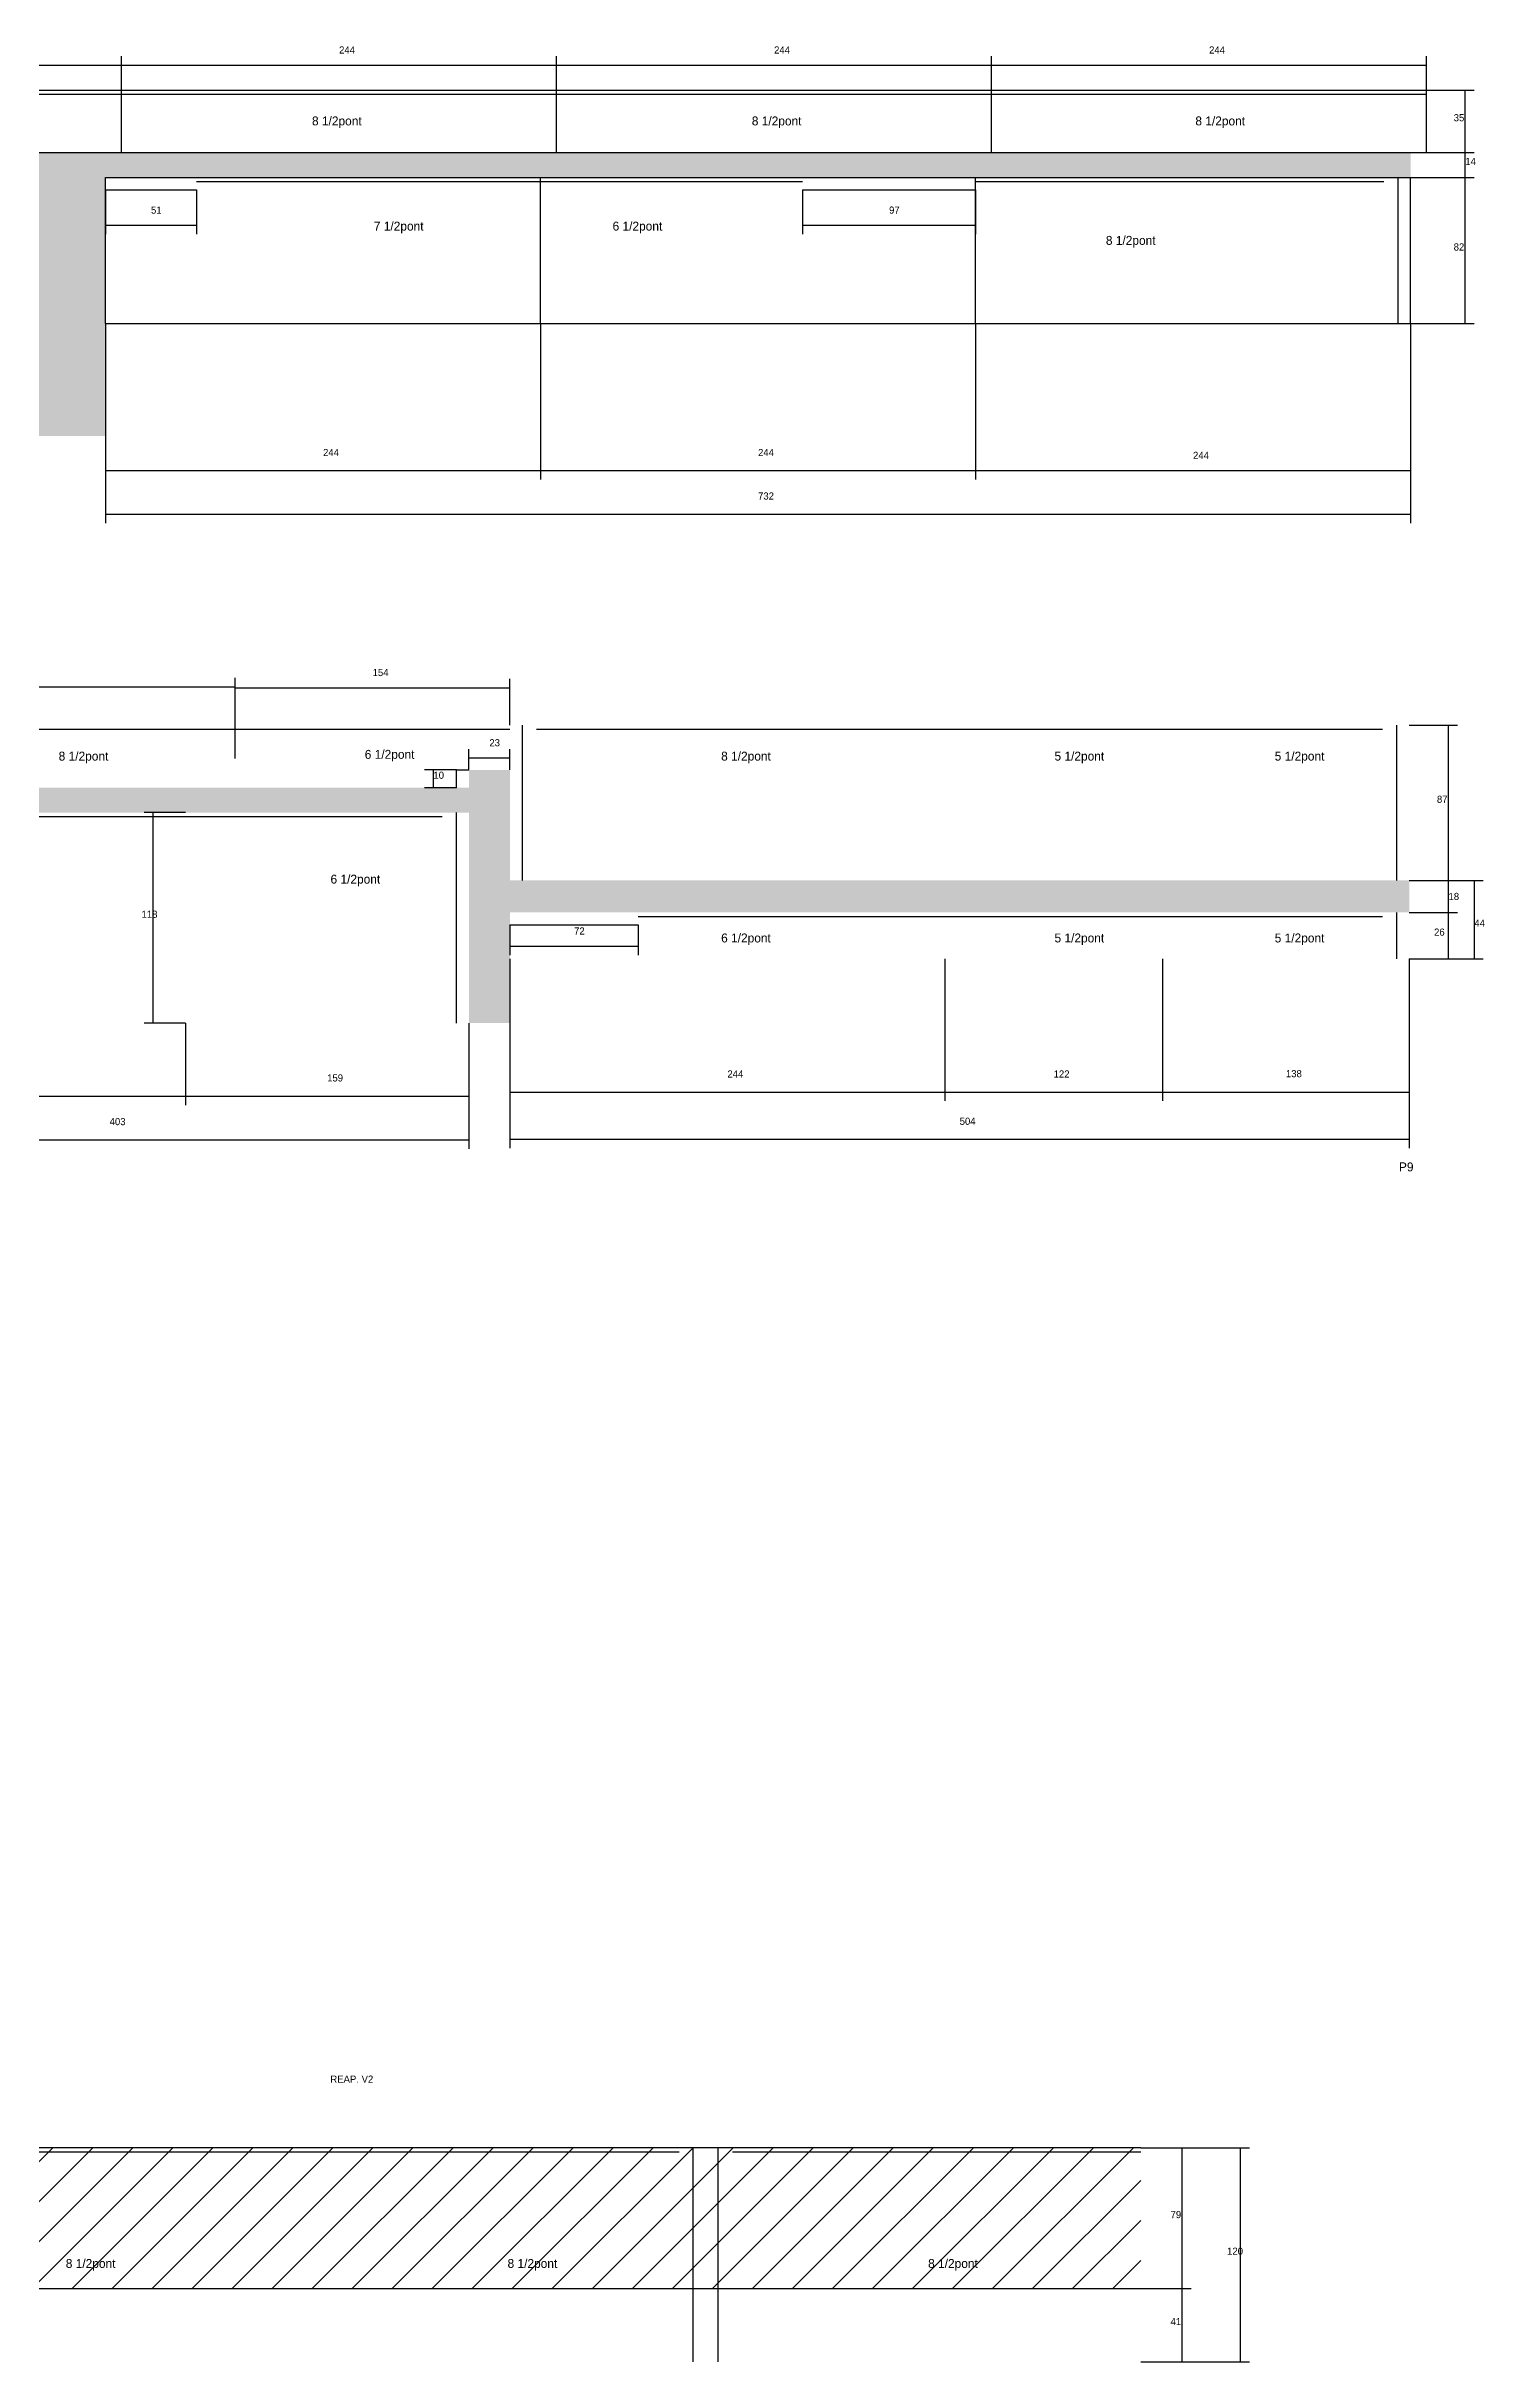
# Model space of a CAD drawing. Header units: metres. Extents: x -10318 to -5422, y 14219 to 15562.
# Drawn here: x -8232 to -7425, y 14260 to 15559 of the extents above; entities that cross this region are included whole.
import ezdxf

# ---------------------------------------------------------------- set-up
doc = ezdxf.new("R2010")
doc.units = ezdxf.units.M
for name, color, linetype in [('COTA', 4, 'Continuous'), ('Hachura', 253, 'Continuous'), ('NOMENCLATURA', 7, 'Continuous'), ('Painéis', 200, 'Continuous'), ('PONTALETE', 2, 'Continuous'), ('SARR_2.2x7', 40, 'Continuous')]:
    doc.layers.add(name, color=color, linetype=linetype)

msp = doc.modelspace()

# ---------------------------------------------------------------- hatches: boundary and pattern name
at = {"layer": 'COTA'}
h = msp.add_hatch(dxfattribs=at)
h.set_pattern_fill('AR-CONC', scale=0.03)
h.paths.add_polyline_path([(-8266.4, 15340), (-8198.4, 15340), (-8198.4, 15403), (-8198.4, 15485), (-7710.4, 15485), (-7466.4, 15485), (-7466.4, 15499), (-7701.4, 15499), (-8189.4, 15499), (-8433.4, 15499), (-8433.4, 15485), (-8266.4, 15485), (-8266.4, 15403)])
h = msp.add_hatch(dxfattribs=at)
h.set_pattern_fill('AR-CONC', scale=0.03)
h.paths.add_polyline_path([(-7971.6, 15152.7), (-7994.6, 15152.7), (-7994.6, 15142.7), (-8369.6, 15142.7), (-8609.6, 15142.7), (-8622.6, 15142.7), (-8622.6, 15128.7), (-8465.6, 15128.7), (-8465.6, 15046.7), (-8465.6, 14983.7), (-8397.6, 14983.7), (-8397.6, 15010.7), (-8397.6, 15128.7), (-7994.6, 15128.7), (-7994.6, 15010.7), (-7971.6, 15010.7), (-7971.6, 15046.7), (-7971.6, 15072.7), (-7467.1, 15072.7), (-7467.1, 15090.7), (-7971.6, 15090.7)])
at = {"layer": 'Hachura'}
h = msp.add_hatch(dxfattribs=at)
h.set_pattern_fill('ANSI31', scale=5)
h.paths.add_polyline_path([(-8085.7, 14300.8), (-8085.7, 14379.8), (-8329.7, 14379.8), (-8329.7, 14300.8)])
h = msp.add_hatch(dxfattribs=at)
h.set_pattern_fill('ANSI31', scale=5)
h.paths.add_polyline_path([(-7861.7, 14300.8), (-7861.7, 14379.8), (-8085.7, 14379.8), (-8085.7, 14300.8)])
h = msp.add_hatch(dxfattribs=at)
h.set_pattern_fill('ANSI31', scale=5)
h.paths.add_polyline_path([(-7617.7, 14300.8), (-7617.7, 14379.8), (-7861.7, 14379.8), (-7861.7, 14300.8)])

# ---------------------------------------------------------------- linework, layer by layer
at = {"layer": 'COTA'}
for p, q in [((-8433.4, 15548), (-8189.4, 15548)), ((-8189.4, 15516.5), (-8189.4, 15553)), ((-8189.4, 15534), (-8189.4, 15553)), ((-8189.4, 15548), (-7945.4, 15548)), ((-7945.4, 15534), (-7945.4, 15553)), ((-7945.4, 15534), (-7945.4, 15553)), ((-7945.4, 15548), (-7701.4, 15548)), ((-7701.4, 15534), (-7701.4, 15553)), ((-7701.4, 15534), (-7701.4, 15553)), ((-7701.4, 15548), (-7457.4, 15548)), ((-7457.4, 15534), (-7457.4, 15553)), ((-7457.4, 15534), (-7430.7, 15534)), ((-7435.7, 15499), (-7435.7, 15534)), ((-7466.4, 15499), (-7430.7, 15499)), ((-7457.4, 15499), (-7430.7, 15499)), ((-7435.7, 15485), (-7435.7, 15499)), ((-7466.4, 15485), (-7430.7, 15485)), ((-7466.4, 15485), (-7430.7, 15485)), ((-7435.7, 15403), (-7435.7, 15485)), ((-8198.4, 15478), (-8198.4, 15453.2)), ((-8147.4, 15478), (-8147.4, 15453.2)), ((-7807.4, 15478), (-7807.4, 15453.2)), ((-7710.4, 15478), (-7710.4, 15453.2)), ((-8198.4, 15458.2), (-8147.4, 15458.2)), ((-7807.4, 15458.2), (-7710.4, 15458.2)), ((-8198.4, 15403), (-8198.4, 15315.6)), ((-8198.4, 15403), (-8198.4, 15291.1)), ((-7954.4, 15403), (-7954.4, 15315.6)), ((-7954.4, 15403), (-7954.4, 15315.6)), ((-7710.4, 15403), (-7710.4, 15315.6)), ((-7710.4, 15403), (-7710.4, 15315.6)), ((-7466.4, 15403), (-7466.4, 15291.1)), ((-7466.4, 15403), (-7466.4, 15315.6)), ((-7466.4, 15403), (-7430.7, 15403)), ((-8198.4, 15320.6), (-7954.4, 15320.6)), ((-7954.4, 15320.6), (-7710.4, 15320.6)), ((-7710.4, 15320.6), (-7466.4, 15320.6)), ((-8198.4, 15296.1), (-7466.4, 15296.1)), ((-8369.6, 15199.3), (-8125.6, 15199.3)), ((-8125.6, 15159.1), (-8125.6, 15204.3)), ((-8125.6, 15177.7), (-8125.6, 15203.8)), ((-8125.6, 15198.8), (-7971.6, 15198.8)), ((-7971.6, 15177.7), (-7971.6, 15203.8)), ((-7467.1, 15177.7), (-7440.1, 15177.7)), ((-7445.1, 15090.7), (-7445.1, 15177.7)), ((-7994.6, 15152.7), (-7994.6, 15164.4)), ((-7994.6, 15159.4), (-7971.6, 15159.4)), ((-7971.6, 15152.7), (-7971.6, 15164.4)), ((-8001.6, 15152.7), (-8019.5, 15152.7)), ((-8014.5, 15142.7), (-8014.5, 15152.7)), ((-8001.6, 15142.7), (-8019.5, 15142.7)), ((-8153.6, 15128.7), (-8176.7, 15128.7)), ((-8171.7, 15010.7), (-8171.7, 15128.7)), ((-7467.1, 15090.7), (-7440.1, 15090.7)), ((-7467.1, 15090.7), (-7425.6, 15090.7)), ((-7467.1, 15090.7), (-7440.1, 15090.7)), ((-7445.1, 15072.7), (-7445.1, 15090.7)), ((-7430.6, 15046.7), (-7430.6, 15090.7)), ((-7971.6, 15065.7), (-7971.6, 15048.8)), ((-7899.6, 15065.7), (-7899.6, 15048.8)), ((-7467.1, 15072.7), (-7440.1, 15072.7)), ((-7467.1, 15072.7), (-7440.1, 15072.7)), ((-7445.1, 15046.7), (-7445.1, 15072.7)), ((-7971.6, 15053.8), (-7899.6, 15053.8)), ((-7971.6, 15046.7), (-7971.6, 14967)), ((-7971.6, 15046.7), (-7971.6, 14940.5)), ((-7727.6, 15046.7), (-7727.6, 14967)), ((-7727.6, 15046.7), (-7727.6, 14967)), ((-7605.6, 15046.7), (-7605.6, 14967)), ((-7605.6, 15046.7), (-7605.6, 14967)), ((-7467.1, 15046.7), (-7440.1, 15046.7)), ((-7467.1, 15046.7), (-7425.6, 15046.7)), ((-7467.1, 15046.7), (-7467.1, 14940.5)), ((-7467.1, 15034.4), (-7467.1, 14967)), ((-8153.6, 15010.7), (-8176.7, 15010.7)), ((-8153.6, 15010.7), (-8153.6, 14964.7)), ((-8153.6, 15010.7), (-8153.6, 14964.7)), ((-7994.6, 15010.7), (-7994.6, 14964.7)), ((-7994.6, 15010.7), (-7994.6, 14940.2)), ((-8397.6, 14969.7), (-8153.6, 14969.7)), ((-8153.6, 14969.7), (-7994.6, 14969.7)), ((-7971.6, 14972), (-7727.6, 14972)), ((-7727.6, 14972), (-7605.6, 14972)), ((-7605.6, 14972), (-7467.1, 14972)), ((-8397.6, 14945.2), (-7994.6, 14945.2)), ((-7971.6, 14945.5), (-7467.1, 14945.5)), ((-7617.7, 14379.8), (-7556.7, 14379.8)), ((-7617.7, 14379.8), (-7589.5, 14379.8)), ((-7594.5, 14300.8), (-7594.5, 14379.8)), ((-7561.7, 14259.8), (-7561.7, 14379.8)), ((-7617.7, 14300.8), (-7589.5, 14300.8)), ((-7617.7, 14300.8), (-7589.5, 14300.8)), ((-7594.5, 14259.8), (-7594.5, 14300.8)), ((-7617.7, 14259.8), (-7556.7, 14259.8)), ((-7617.7, 14259.8), (-7589.5, 14259.8))]:
    msp.add_line(p, q, dxfattribs=at)
at = {"layer": 'Painéis'}
for p, q in [((-8433.4, 15534), (-8189.4, 15534)), ((-8189.4, 15534), (-7701.4, 15534)), ((-8189.4, 15499), (-8189.4, 15534)), ((-7945.4, 15499), (-7945.4, 15534)), ((-7701.4, 15534), (-7457.4, 15534)), ((-7701.4, 15499), (-7701.4, 15534)), ((-7457.4, 15499), (-7457.4, 15534)), ((-8433.4, 15499), (-8189.4, 15499)), ((-8189.4, 15499), (-7701.4, 15499)), ((-7701.4, 15499), (-7457.4, 15499)), ((-8198.4, 15485), (-7710.4, 15485)), ((-8198.4, 15403), (-8198.4, 15485)), ((-7954.4, 15403), (-7954.4, 15485)), ((-7710.4, 15485), (-7466.4, 15485)), ((-7710.4, 15403), (-7710.4, 15485)), ((-7466.4, 15403), (-7466.4, 15485)), ((-8198.4, 15403), (-7710.4, 15403)), ((-7710.4, 15403), (-7466.4, 15403))]:
    msp.add_line(p, q, dxfattribs=at)
for points in [[(-7861.7, 14379.8), (-8329.7, 14379.8)], [(-7617.7, 14379.8), (-7861.7, 14379.8)], [(-8329.7, 14300.8), (-7617.7, 14300.8)]]:
    msp.add_lwpolyline(points, dxfattribs=at)
at = {"layer": 'SARR_2.2x7'}
for p, q in [((-8418.4, 15531.8), (-8189.4, 15531.8)), ((-8189.4, 15531.8), (-7945.4, 15531.8)), ((-7945.4, 15531.8), (-7701.4, 15531.8)), ((-7701.4, 15531.8), (-7457.4, 15531.8)), ((-8147.4, 15482.8), (-7954.4, 15482.8)), ((-7954.4, 15482.8), (-7807.4, 15482.8)), ((-7710.4, 15482.8), (-7481.4, 15482.8)), ((-7473.4, 15403), (-7473.4, 15485)), ((-8198.4, 15478), (-8147.4, 15478)), ((-7807.4, 15478), (-7710.4, 15478)), ((-8369.6, 15175.5), (-8125.6, 15175.5)), ((-8125.6, 15175.5), (-7971.6, 15175.5)), ((-7964.6, 15090.7), (-7964.6, 15177.7)), ((-7956.6, 15175.5), (-7727.6, 15175.5)), ((-7727.6, 15175.5), (-7605.6, 15175.5)), ((-7605.6, 15175.5), (-7482.1, 15175.5)), ((-7474.1, 15090.7), (-7474.1, 15177.7)), ((-8001.6, 15152.7), (-7994.6, 15152.7)), ((-8001.6, 15142.7), (-8001.6, 15152.7)), ((-8382.6, 15126.5), (-8153.6, 15126.5)), ((-8153.6, 15126.5), (-8009.6, 15126.5)), ((-8001.6, 15010.7), (-8001.6, 15128.7)), ((-7971.6, 15065.7), (-7899.6, 15065.7)), ((-7899.6, 15070.5), (-7727.6, 15070.5)), ((-7727.6, 15070.5), (-7605.6, 15070.5)), ((-7605.6, 15070.5), (-7482.1, 15070.5)), ((-7474.1, 15046.7), (-7474.1, 15072.7)), ((-8314.7, 14377.6), (-8085.7, 14377.6)), ((-8085.7, 14377.6), (-7876.7, 14377.6)), ((-7868.7, 14300.8), (-7868.7, 14379.8)), ((-7854.7, 14300.8), (-7854.7, 14379.8)), ((-7846.7, 14377.6), (-7617.7, 14377.6)), ((-7868.7, 14259.8), (-7868.7, 14300.8)), ((-7854.7, 14259.8), (-7854.7, 14300.8))]:
    msp.add_line(p, q, dxfattribs=at)

# ---------------------------------------------------------------- texts
at = {"layer": 'COTA'}
for s, p in [('244', (-8067.4, 15554.5)), ('244', (-7823.4, 15554.5)), ('244', (-7579.4, 15554.5)), ('35', (-7442.2, 15516.5)), ('14', (-7435.7, 15492)), ('51', (-8172.9, 15464.7)), ('97', (-7758.9, 15464.7)), ('82', (-7442.2, 15444)), ('244', (-8076.4, 15328.7)), ('244', (-7832.4, 15328.7)), ('244', (-7588.4, 15327.1)), ('732', (-7832.4, 15304.3)), ('154', (-8048.6, 15205.3)), ('23', (-7983.1, 15165.9)), ('10', (-8014.5, 15147.7)), ('87', (-7451.6, 15134.2)), ('18', (-7445.1, 15079.7)), ('118', (-8178.2, 15069.7)), ('44', (-7430.6, 15064.7)), ('72', (-7935.6, 15060.3)), ('26', (-7453.2, 15059.7)), ('159', (-8074.1, 14977.9)), ('244', (-7849.6, 14980.1)), ('122', (-7666.6, 14980.1)), ('138', (-7536.3, 14980.3)), ('403', (-8196.1, 14953.4)), ('504', (-7719.3, 14953.6)), ('79', (-7601, 14340.3)), ('120', (-7569.3, 14319.8)), ('41', (-7601, 14280.3))]:
    msp.add_text(s, height=4, dxfattribs=at).set_placement(p)
at = {"layer": 'NOMENCLATURA'}
for s, p in [('8 1/2pont', (-8082.6, 15514.2)), ('8 1/2pont', (-7835.9, 15514.2)), ('8 1/2pont', (-7587.1, 15514.2)), ('7 1/2pont', (-8047.9, 15455.2)), ('6 1/2pont', (-7914, 15455.2)), ('8 1/2pont', (-7637.3, 15447.2)), ('8 1/2pont', (-8224.7, 15157.9)), ('6 1/2pont', (-8053, 15158.9)), ('8 1/2pont', (-7853.1, 15157.9)), ('5 1/2pont', (-7666.1, 15157.9)), ('5 1/2pont', (-7542.6, 15157.9)), ('6 1/2pont', (-8072.2, 15088.9)), ('6 1/2pont', (-7853.1, 15055.9)), ('5 1/2pont', (-7666.1, 15055.9)), ('5 1/2pont', (-7542.6, 15055.9)), ('P9', (-7472.9, 14927.5)), ('8 1/2pont', (-8220.7, 14312.4)), ('8 1/2pont', (-7972.9, 14312.4)), ('8 1/2pont', (-7737, 14312.4))]:
    msp.add_text(s, height=5, dxfattribs=at).set_placement(p)
at = {"layer": 'PONTALETE'}
msp.add_text('REAP. V2', height=4, dxfattribs=at).set_placement((-8072.3, 14416.3))

doc.saveas('drawing.dxf')
